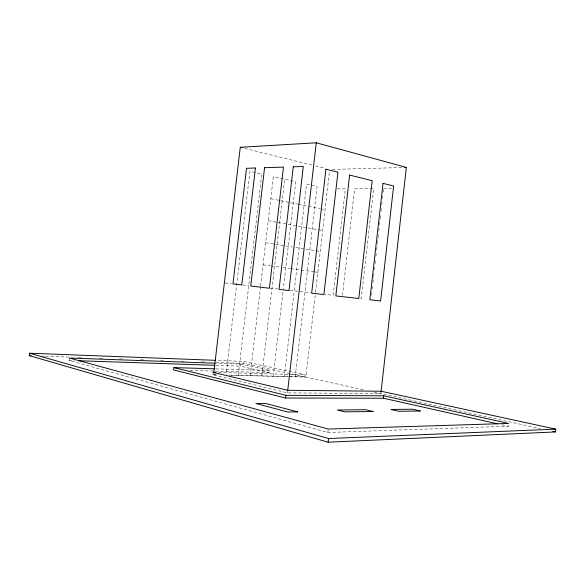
<?xml version="1.0" encoding="UTF-8"?>
<svg xmlns="http://www.w3.org/2000/svg" width="585" height="585" viewBox="0 0 585 585"><rect width="100%" height="100%" fill="white"/><g stroke="black" fill="none" stroke-linecap="round" stroke-linejoin="round"><path stroke-width="0.44" stroke-dasharray="2.92 2.19" d="M69.388 358.027L69.096 360.426L327.856 432.49L508.306 426.216L508.46 424.827M371.504 295.264L371.819 292.551M372.228 288.939L372.535 286.226M372.945 282.613L373.559 277.195M373.661 276.288L373.969 273.583M374.378 269.963L374.685 267.257M375.095 263.638L375.504 260.025M375.914 256.413L376.221 253.7M376.63 250.087L376.937 247.375M377.347 243.762L377.961 238.344M378.064 237.437L378.371 234.724M378.78 231.112L379.087 228.406M379.497 224.786L380.111 219.368M380.213 218.461L380.623 214.849M381.032 211.236L381.34 208.523M381.749 204.911L382.056 202.198M382.466 198.586L382.773 195.873M383.182 192.26L383.489 189.547M381.12 391.241L380.857 393.573L287.447 392.871L212.772 374.663L213.05 372.316M295.198 376.835L317.107 186.571L306.533 184.173L284.325 376.572M290.401 376.557L305.012 376.908L305.253 374.773L243.682 361.406L216.34 360.36M363.205 389.698L305.823 377.091L315.461 293.217M315.564 292.346L329.465 171.288M342.452 295.491L354.627 188.787L373.727 188.692L361.237 298.628L359.439 298.416M327.856 432.49L328.148 429.902M238.27 375.453L261.78 174.008L249.927 171.325L226.168 374.261M240.567 364.089L269.392 370.473L269.144 372.608L240.325 366.151L240.567 364.089L216.896 363.256M305.012 376.908L243.448 363.387L243.682 361.406M250.19 375.745L260.515 286.986M260.617 286.102L273.356 176.641L295.725 181.716L283.352 288.661M261.831 376.023L284.668 179.207M273.202 376.301L283.242 289.56M287.447 392.871L287.74 390.29M332.404 169.431L402.707 167.507M337.223 188.867L345.377 188.831L333.194 295.315L325.136 294.365M383.592 188.648L391.987 188.604M212.772 374.663L218.249 374.795M229.21 375.065L289.487 376.535M213.569 374.853L218.03 374.963M231.294 375.285L287.952 376.66M288.851 376.681L305.823 377.091M218.527 372.462L305.253 374.773M189.993 370.407L269.144 372.608M215.733 368.864L269.392 370.473M69.096 360.426L74.558 360.609M215.733 365.325L240.325 366.151M42.01 356.089L44.745 356.185M45.659 356.221L68.445 357.047M78.47 357.406L83.026 357.574M99.435 358.166L103.077 358.298M119.486 358.897L124.042 359.058M140.451 359.651L144.1 359.79M160.502 360.382L164.151 360.514M181.467 361.142L184.202 361.237M201.518 361.866L204.253 361.969M216.106 362.393L243.448 363.387M225.247 282.986L231.411 283.681M242.724 284.968L248.749 285.648M270.241 288.091L278.058 288.975M289.999 290.328L311.088 292.719M263.089 264.859L270.146 265.824M271.023 265.941L279.718 267.126M283.162 267.594L289.955 268.515M290.796 268.632L300.259 269.919M301.151 270.036L314.372 271.835M315.242 271.952L317.86 272.31M265.663 242.768L292.442 247.016M295.798 247.543L315.044 250.599M315.915 250.738L320.258 251.426M268.23 220.699L287.323 224.157M288.178 224.311L322.657 230.563M270.796 198.659L289.824 202.542M290.679 202.717L297.407 204.085M298.24 204.26L307.615 206.169M308.5 206.351L319.863 208.669M320.726 208.845L325.048 209.73M373.793 392.023L540.306 428.6M502.069 424.82L508.306 426.216M244.705 148.393L311.966 165.102M315.505 165.986L325.245 168.4"/><path stroke-width="0.88" d="M215.434 360.323L29.542 353.223L29.25 355.621L328.119 442.209L555.45 431.927L555.75 429.149L381.12 391.241L287.74 390.29L213.05 372.316L215.785 372.389M381.062 391.76L406.356 167.405L316.28 142.791L240.281 147.296L213.781 373.055M214.827 368.835L173.899 367.607L173.621 369.947L285.575 398.019L383.467 398.231L383.745 395.796L508.614 423.438L328.251 429.046L69.388 358.027L215.075 363.19M328.119 442.209L328.543 438.523L29.542 353.223M285.575 398.019L285.889 395.306L173.899 367.607M287.754 390.151L316.28 142.791M328.543 438.523L555.75 429.149M404.528 167.456L406.356 167.405M285.889 395.306L383.745 395.796M79.114 360.762L214.827 365.296M29.25 355.621L31.071 355.687M552.781 431.342L555.45 431.927M383.467 398.231L497.608 423.818M240.281 147.296L242.051 147.734M383.036 183.361L369.844 299.754L380.63 300.975L393.632 185.986L383.036 183.361M325.918 169.211L311.666 293.18L323.9 294.562L337.933 172.187L325.918 169.211M349.64 175.083L335.827 295.915L358.788 298.504L372.177 180.67L349.64 175.083M255.433 168.005L241.759 284.946L232.962 283.908L246.504 168.29L255.433 168.005M264.559 167.712L250.76 286.021L269.407 288.237L283.469 167.113L264.559 167.712M293.268 166.798L279.067 289.378L288.961 290.555L303.301 166.484L293.268 166.798M373.142 411.496L344.755 411.862L337.348 410.012L365.727 409.705L373.142 411.496M420.279 410.984L398.641 411.262L390.882 409.449L412.535 409.215L420.279 410.984M297.604 411.877L287.732 411.994L255.945 403.504L265.751 403.467L297.604 411.877"/></g></svg>
